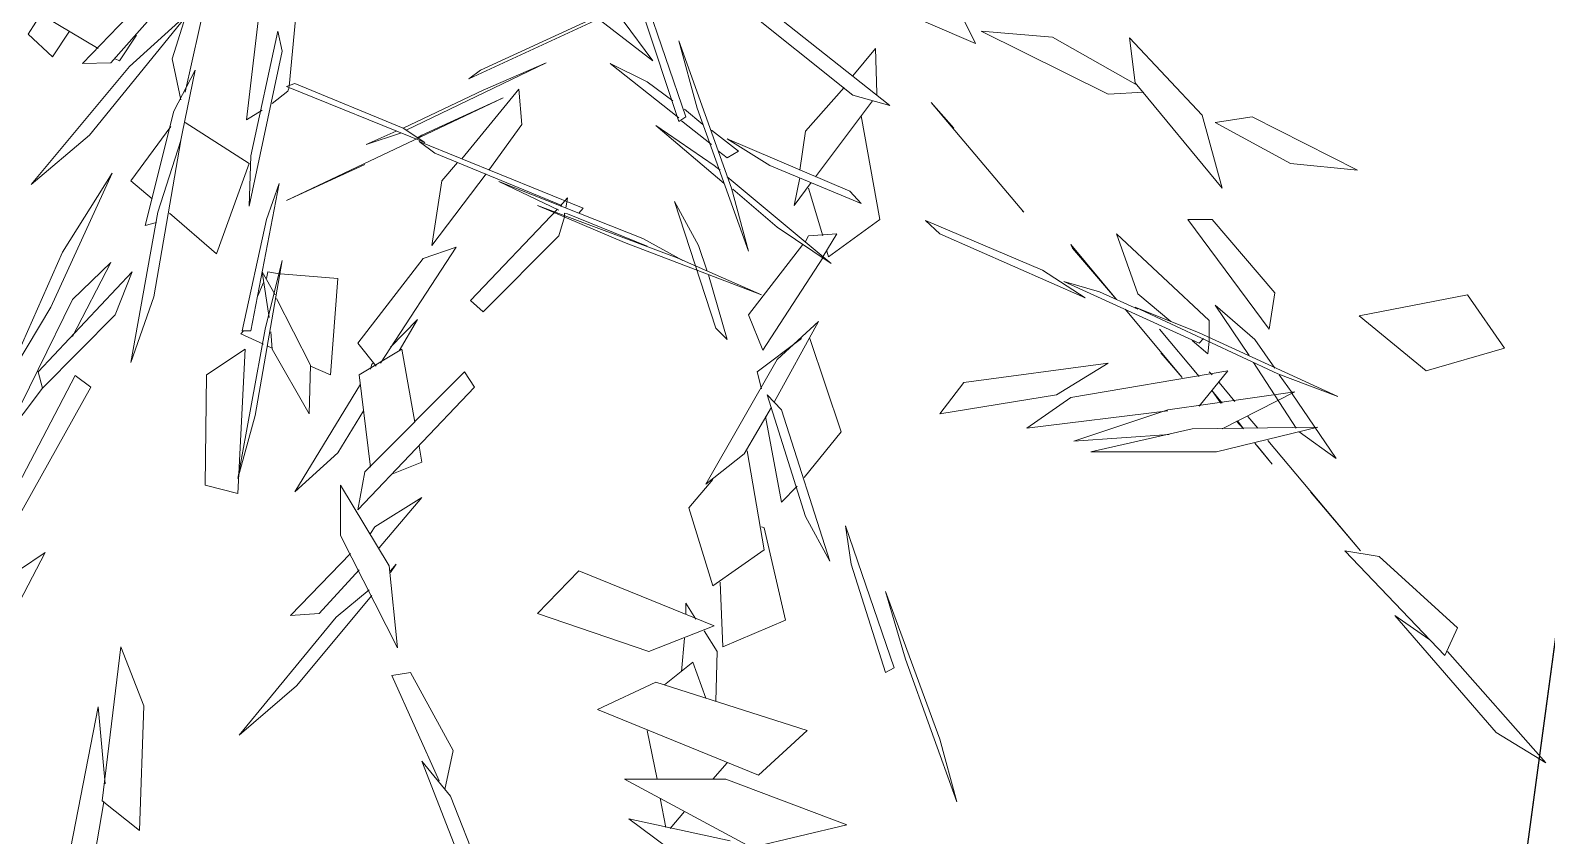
# Model space of a CAD drawing. Header units: metres. Extents: x 42 to 199, y -121 to 268.
# Drawn here: x 131.9913 to 132.4357, y -59.9764 to -59.7405 of the extents above; entities that cross this region are included whole.
import ezdxf

# ---------------------------------------------------------------- set-up
doc = ezdxf.new("R2010")
doc.units = ezdxf.units.M
doc.header["$LTSCALE"] = 0.3
doc.layers.get('0').update_dxf_attribs({"color": 8})
doc.layers.add('A-LANDSCAPE', color=8, linetype='Continuous', lineweight=5)
doc.layers.add('DA HOUSE ARCH LAYOUT', color=8, linetype='Continuous', lineweight=9)
doc.layers.add('A-Site Boundary', color=8, linetype='Continuous')
doc.layers.add('A-Wall-Plst', color=8, linetype='Continuous')

# ---------------------------------------------------------------- blocks, each defined once
blk = doc.blocks.new('zw$195B-flat-1-flat-1-flat-1-flat-1-flat-1-flat-1')
at = {"layer": 'A-Site Boundary', "color": 8, "ltscale": 0.6}
blk.add_lwpolyline([(-3.71863, -0.1311), (-3.22258, 5.55382), (-2.68463, 11.719), (-2.30427, 16.07816), (-1.96574, 19.95794), (1.53785, 19.48424), (4.99749, 19.01648), (8.90805, 18.48775), (12.69693, 17.97548), (16.68945, 17.43567), (21.08645, 16.84118), (25.07617, 16.30175), (27.35989, 15.99298), (29.17305, 15.74783), (31.73609, 15.4013), (31.27308, 10.74373), (30.7198, 5.17804), (30.02746, -1.78642)], dxfattribs=at)
blk = doc.blocks.new('02PTRX29')
at = {"color": 8, "linetype": 'Continuous', "transparency": 33554572}
for p, q in [((-0.07685, -0.33195), (-0.07856, -0.31386)), ((-0.06736, -0.31323), (-0.063, -0.33271)), ((-0.05313, -0.32879), (-0.0668, -0.31336)), ((-0.12524, -0.32854), (-0.10835, -0.31551)), ((-0.12961, -0.336), (-0.12315, -0.31715)), ((-0.07325, -0.31867), (-0.07116, -0.33638)), ((-0.06053, -0.31728), (-0.04934, -0.32892)), ((-0.15522, -0.32069), (-0.16813, -0.32626)), ((-0.04535, -0.31994), (-0.04213, -0.325)), ((-0.13663, -0.32095), (-0.15181, -0.33309)), ((-0.12391, -0.32221), (-0.12866, -0.33663)), ((-0.10228, -0.3298), (-0.11765, -0.32272)), ((-0.06357, -0.32209), (-0.0556, -0.3293)), ((-0.05029, -0.33841), (-0.06357, -0.32209)), ((-0.05142, -0.32689), (-0.04421, -0.32259)), ((-0.18578, -0.33297), (-0.16889, -0.32462)), ((-0.16889, -0.32462), (-0.17837, -0.32538)), ((-0.16813, -0.32626), (-0.16661, -0.3231)), ((-0.14232, -0.3231), (-0.15674, -0.33448)), ((-0.12126, -0.32322), (-0.12524, -0.32854)), ((-0.11803, -0.32297), (-0.10076, -0.33094)), ((-0.0759, -0.32727), (-0.07533, -0.32462)), ((-0.07533, -0.32462), (-0.07173, -0.34119)), ((-0.06281, -0.32335), (-0.06129, -0.32828)), ((-0.04763, -0.32462), (-0.04535, -0.32803)), ((-0.1983, -0.33575), (-0.18862, -0.3255)), ((-0.17837, -0.32538), (-0.18976, -0.33183)), ((-0.18862, -0.3255), (-0.18938, -0.33145)), ((-0.12866, -0.32588), (-0.13568, -0.34549)), ((-0.13112, -0.33486), (-0.12866, -0.32588)), ((-0.05655, -0.32512), (-0.05427, -0.32854)), ((-0.04213, -0.325), (-0.04535, -0.32803)), ((-0.15503, -0.33284), (-0.15484, -0.32689)), ((-0.15484, -0.32689), (-0.15181, -0.33056)), ((-0.10266, -0.33246), (-0.11101, -0.32879)), ((-0.11101, -0.32879), (-0.09241, -0.33777)), ((-0.07154, -0.34789), (-0.0759, -0.32727)), ((-0.06129, -0.32828), (-0.06243, -0.33372)), ((-0.05427, -0.32854), (-0.0537, -0.32828)), ((-0.04934, -0.32892), (-0.05313, -0.32879)), ((-0.12866, -0.33613), (-0.11955, -0.32892)), ((-0.12448, -0.33132), (-0.11955, -0.32892)), ((-0.10076, -0.33094), (-0.10228, -0.3298)), ((-0.06148, -0.33524), (-0.06433, -0.3298)), ((-0.06433, -0.3298), (-0.06224, -0.33992)), ((-0.0556, -0.3293), (-0.04251, -0.34498)), ((-0.18938, -0.33145), (-0.20096, -0.34549)), ((-0.19052, -0.33271), (-0.18578, -0.33297)), ((-0.15067, -0.33208), (-0.14555, -0.3379)), ((-0.12448, -0.33132), (-0.1279, -0.33385)), ((-0.1074, -0.33233), (-0.10778, -0.33701)), ((-0.09981, -0.34157), (-0.1074, -0.33233)), ((-0.09203, -0.33752), (-0.10266, -0.33246)), ((-0.09488, -0.33942), (-0.07647, -0.33195)), ((-0.07761, -0.33157), (-0.09203, -0.33752)), ((-0.07647, -0.33195), (-0.07761, -0.33157)), ((-0.07666, -0.33259), (-0.07685, -0.33208)), ((-0.07458, -0.33423), (-0.07666, -0.33259)), ((-0.16224, -0.3341), (-0.17458, -0.34865)), ((-0.16528, -0.33752), (-0.16224, -0.3341)), ((-0.15674, -0.33448), (-0.15181, -0.33309)), ((-0.15503, -0.33309), (-0.15503, -0.33284)), ((-0.14687, -0.34397), (-0.15446, -0.33385)), ((-0.10532, -0.33347), (-0.07647, -0.34713)), ((-0.0945, -0.33841), (-0.10532, -0.33347)), ((-0.20494, -0.336), (-0.21898, -0.34309)), ((-0.21006, -0.3422), (-0.20001, -0.33676)), ((-0.20001, -0.33676), (-0.20494, -0.336)), ((-0.1983, -0.33575), (-0.20096, -0.34549)), ((-0.15295, -0.33588), (-0.15541, -0.34966)), ((-0.13796, -0.35384), (-0.13112, -0.33486)), ((-0.13302, -0.33967), (-0.12904, -0.33651)), ((-0.13188, -0.33701), (-0.12942, -0.33499)), ((-0.12866, -0.33663), (-0.12961, -0.336)), ((-0.07116, -0.33638), (-0.07325, -0.33512)), ((-0.07154, -0.3422), (-0.063, -0.33676)), ((-0.05769, -0.35042), (-0.06148, -0.33524)), ((-0.14479, -0.34309), (-0.14555, -0.3379)), ((-0.13663, -0.34056), (-0.13302, -0.33777)), ((-0.12562, -0.33714), (-0.13473, -0.34486)), ((-0.12562, -0.33714), (-0.1334, -0.34245)), ((-0.10342, -0.34309), (-0.10778, -0.33701)), ((-0.09203, -0.33752), (-0.09488, -0.33942)), ((-0.09393, -0.33878), (-0.0945, -0.33841)), ((-0.09165, -0.33815), (-0.0871, -0.33967)), ((-0.0871, -0.33967), (-0.09108, -0.3379)), ((-0.0611, -0.33727), (-0.05579, -0.34448)), ((-0.04251, -0.34498), (-0.05029, -0.33841)), ((-0.13511, -0.33891), (-0.15143, -0.34587)), ((-0.1408, -0.34245), (-0.13511, -0.33891)), ((-0.13511, -0.34144), (-0.13663, -0.34056)), ((-0.13511, -0.34144), (-0.13397, -0.34056)), ((-0.09412, -0.33929), (-0.11594, -0.34815)), ((-0.1131, -0.34777), (-0.09621, -0.34081)), ((-0.09621, -0.34081), (-0.09412, -0.33929)), ((-0.06243, -0.33916), (-0.05883, -0.35991)), ((-0.06243, -0.33916), (-0.05939, -0.34865)), ((-0.21898, -0.34309), (-0.21006, -0.3422)), ((-0.15295, -0.34751), (-0.1408, -0.34245)), ((-0.1334, -0.34245), (-0.13416, -0.34309)), ((-0.09924, -0.34207), (-0.09716, -0.34448)), ((-0.07647, -0.34713), (-0.08691, -0.34233)), ((-0.07173, -0.34119), (-0.07154, -0.34789)), ((-0.06718, -0.35422), (-0.07154, -0.3422)), ((-0.13511, -0.34397), (-0.14896, -0.35548)), ((-0.1463, -0.34473), (-0.14403, -0.34777)), ((-0.14403, -0.34777), (-0.14479, -0.3441)), ((-0.12391, -0.35219), (-0.10475, -0.3446)), ((-0.10475, -0.3446), (-0.11272, -0.3484)), ((-0.09583, -0.35308), (-0.10304, -0.34359)), ((-0.09716, -0.34448), (-0.09583, -0.35308)), ((-0.07173, -0.36447), (-0.07552, -0.34486)), ((-0.07552, -0.34486), (-0.07382, -0.34966)), ((-0.05579, -0.34448), (-0.05864, -0.34688)), ((-0.04516, -0.3613), (-0.05332, -0.34347)), ((-0.05332, -0.34347), (-0.04668, -0.35397)), ((-0.15143, -0.34587), (-0.15295, -0.34751)), ((-0.14593, -0.34549), (-0.14782, -0.35182)), ((-0.13587, -0.34562), (-0.14175, -0.35068)), ((-0.13568, -0.34549), (-0.13796, -0.35384)), ((-0.11291, -0.34789), (-0.11386, -0.34675)), ((-0.11367, -0.34815), (-0.11386, -0.34675)), ((-0.17458, -0.34865), (-0.17439, -0.34853)), ((-0.12809, -0.34726), (-0.13359, -0.36409)), ((-0.13131, -0.35308), (-0.12809, -0.34726)), ((-0.12847, -0.35472), (-0.10987, -0.34777)), ((-0.12448, -0.35321), (-0.11386, -0.34891)), ((-0.12145, -0.3527), (-0.10987, -0.34777)), ((-0.11594, -0.34815), (-0.11537, -0.34878)), ((-0.11386, -0.34891), (-0.11348, -0.34878)), ((-0.11348, -0.34916), (-0.11348, -0.34878)), ((-0.11253, -0.34827), (-0.10095, -0.36042)), ((-0.06091, -0.34878), (-0.06718, -0.35422)), ((-0.05939, -0.34865), (-0.05579, -0.36864)), ((-0.20798, -0.35941), (-0.19963, -0.34966)), ((-0.1964, -0.34966), (-0.20722, -0.36421)), ((-0.19963, -0.34966), (-0.1964, -0.34966)), ((-0.17705, -0.35637), (-0.16149, -0.34979)), ((-0.16149, -0.34979), (-0.16338, -0.35156)), ((-0.15541, -0.34966), (-0.14858, -0.3546)), ((-0.14896, -0.35548), (-0.14175, -0.35068)), ((-0.11348, -0.34928), (-0.11348, -0.34916)), ((-0.11272, -0.35182), (-0.11348, -0.34928)), ((-0.07382, -0.34966), (-0.07059, -0.36447)), ((-0.05921, -0.35004), (-0.05769, -0.35042)), ((-0.18691, -0.35156), (-0.19925, -0.36307)), ((-0.18691, -0.35156), (-0.18976, -0.35953)), ((-0.18691, -0.36029), (-0.18084, -0.35295)), ((-0.16338, -0.35156), (-0.18274, -0.36004)), ((-0.18084, -0.35295), (-0.18103, -0.35346)), ((-0.14593, -0.35182), (-0.14972, -0.35156)), ((-0.14972, -0.35156), (-0.14782, -0.3546)), ((-0.14555, -0.35257), (-0.14593, -0.35182)), ((-0.14517, -0.35295), (-0.13796, -0.36232)), ((-0.12145, -0.3527), (-0.13966, -0.35966)), ((-0.12391, -0.35219), (-0.12923, -0.3551)), ((-0.11272, -0.35182), (-0.10266, -0.36194)), ((-0.18103, -0.35346), (-0.18691, -0.36029)), ((-0.14839, -0.35384), (-0.14858, -0.3546)), ((-0.14782, -0.3546), (-0.14782, -0.35472)), ((-0.14782, -0.35472), (-0.13985, -0.367)), ((-0.13966, -0.35966), (-0.12847, -0.35472)), ((-0.13131, -0.35308), (-0.13245, -0.3565)), ((-0.089, -0.36877), (-0.09905, -0.35333)), ((-0.09905, -0.35333), (-0.09469, -0.35485)), ((-0.09469, -0.35485), (-0.08596, -0.36611)), ((-0.04668, -0.35397), (-0.03871, -0.37206)), ((-0.17705, -0.35637), (-0.18274, -0.36004)), ((-0.13511, -0.3656), (-0.13264, -0.357)), ((-0.0833, -0.35751), (-0.07571, -0.35688)), ((-0.0723, -0.37572), (-0.0759, -0.3551)), ((-0.0759, -0.3551), (-0.07363, -0.36421)), ((-0.07571, -0.35688), (-0.07552, -0.35688)), ((-0.07552, -0.35688), (-0.07401, -0.35662)), ((-0.07325, -0.35662), (-0.07496, -0.35966)), ((-0.07325, -0.35662), (-0.0742, -0.36269)), ((-0.07382, -0.35751), (-0.07401, -0.35662)), ((-0.05598, -0.35662), (-0.04346, -0.36991)), ((-0.0537, -0.36232), (-0.05598, -0.35662)), ((-0.04801, -0.36029), (-0.05313, -0.35536)), ((-0.05313, -0.35536), (-0.04801, -0.36522)), ((-0.17989, -0.35789), (-0.19792, -0.36611)), ((-0.18464, -0.35928), (-0.17989, -0.35789)), ((-0.08236, -0.37029), (-0.0833, -0.35751)), ((-0.07344, -0.35801), (-0.07268, -0.35978)), ((-0.23853, -0.36674), (-0.23359, -0.35966)), ((-0.23359, -0.35966), (-0.21917, -0.36244)), ((-0.20722, -0.36421), (-0.20798, -0.35941)), ((-0.20001, -0.36105), (-0.20532, -0.3656)), ((-0.20456, -0.36775), (-0.20001, -0.36105)), ((-0.19412, -0.3632), (-0.18976, -0.35953)), ((-0.18976, -0.36156), (-0.18464, -0.35928)), ((-0.10095, -0.36042), (-0.10266, -0.36194)), ((-0.0797, -0.36902), (-0.07514, -0.36016)), ((-0.05883, -0.35991), (-0.05579, -0.36864)), ((-0.0389, -0.37889), (-0.04801, -0.36029)), ((-0.21917, -0.36244), (-0.22809, -0.36978)), ((-0.20836, -0.37016), (-0.18938, -0.3613)), ((-0.19925, -0.36307), (-0.19925, -0.36535)), ((-0.18938, -0.3613), (-0.19792, -0.36472)), ((-0.19564, -0.37066), (-0.18805, -0.36156)), ((-0.13985, -0.367), (-0.13796, -0.36232)), ((-0.09146, -0.36712), (-0.09393, -0.36295)), ((-0.09393, -0.36295), (-0.09033, -0.36662)), ((-0.04402, -0.37206), (-0.0537, -0.36232)), ((-0.03871, -0.37206), (-0.04516, -0.3613)), ((-0.19792, -0.36472), (-0.21633, -0.37319)), ((-0.19792, -0.37054), (-0.19261, -0.36421)), ((-0.14137, -0.37395), (-0.14725, -0.3632)), ((-0.14725, -0.3632), (-0.14175, -0.36826)), ((-0.13511, -0.3656), (-0.13359, -0.36409)), ((-0.07458, -0.36687), (-0.07439, -0.36459)), ((-0.07363, -0.36421), (-0.07002, -0.38407)), ((-0.0704, -0.36485), (-0.07344, -0.36624)), ((-0.07059, -0.36447), (-0.07173, -0.36447)), ((-0.07078, -0.36447), (-0.0704, -0.36485)), ((-0.22809, -0.36978), (-0.23853, -0.36674)), ((-0.20798, -0.3694), (-0.20532, -0.3656)), ((-0.19925, -0.36535), (-0.19925, -0.36586)), ((-0.19925, -0.36586), (-0.19906, -0.3675)), ((-0.19906, -0.3675), (-0.19697, -0.36573)), ((-0.19792, -0.36611), (-0.19849, -0.36548)), ((-0.14612, -0.36548), (-0.15029, -0.37788)), ((-0.14498, -0.36548), (-0.13909, -0.36991)), ((-0.09355, -0.37661), (-0.09184, -0.36687)), ((-0.09184, -0.36687), (-0.08615, -0.37029)), ((-0.08596, -0.36611), (-0.08843, -0.36915)), ((-0.07458, -0.36687), (-0.07951, -0.37547)), ((-0.07458, -0.36674), (-0.07401, -0.36649)), ((-0.06585, -0.37029), (-0.07097, -0.36687)), ((-0.07097, -0.36687), (-0.07002, -0.3861)), ((-0.20513, -0.36864), (-0.21082, -0.37737)), ((-0.1928, -0.36738), (-0.19564, -0.37066)), ((-0.16661, -0.3713), (-0.18578, -0.36877)), ((-0.18578, -0.36877), (-0.17894, -0.37294)), ((-0.14175, -0.36826), (-0.13226, -0.38483)), ((-0.08786, -0.36889), (-0.08805, -0.36877)), ((-0.08767, -0.36953), (-0.08786, -0.36889)), ((-0.07951, -0.37547), (-0.0797, -0.36902)), ((-0.20836, -0.37016), (-0.21633, -0.37319)), ((-0.21025, -0.37269), (-0.20855, -0.37029)), ((-0.19792, -0.37446), (-0.20171, -0.36978)), ((-0.20171, -0.36978), (-0.18084, -0.37332)), ((-0.19925, -0.36991), (-0.19963, -0.37029)), ((-0.19716, -0.36965), (-0.19792, -0.37054)), ((-0.13909, -0.36991), (-0.13966, -0.37218)), ((-0.10152, -0.37193), (-0.10019, -0.36991)), ((-0.10019, -0.36991), (-0.08691, -0.38319)), ((-0.08615, -0.37029), (-0.08767, -0.38256)), ((-0.0797, -0.36915), (-0.08236, -0.37029)), ((-0.06566, -0.38496), (-0.06585, -0.37029)), ((-0.04839, -0.37041), (-0.05048, -0.37193)), ((-0.03738, -0.39141), (-0.04839, -0.37041)), ((-0.04346, -0.36991), (-0.04402, -0.37206)), ((-0.21614, -0.38142), (-0.21025, -0.37282)), ((-0.21063, -0.37256), (-0.20096, -0.3775)), ((-0.19374, -0.37497), (-0.21063, -0.37256)), ((-0.21025, -0.37282), (-0.21025, -0.37269)), ((-0.20058, -0.3713), (-0.20266, -0.37383)), ((-0.20096, -0.37408), (-0.19963, -0.37244)), ((-0.19963, -0.37244), (-0.20077, -0.37408)), ((-0.17894, -0.37294), (-0.16338, -0.37547)), ((-0.16338, -0.37547), (-0.16661, -0.3713)), ((-0.14555, -0.38913), (-0.14042, -0.37294)), ((-0.14042, -0.37294), (-0.14232, -0.37497)), ((-0.08596, -0.38825), (-0.10152, -0.37193)), ((-0.07761, -0.38585), (-0.08634, -0.37155)), ((-0.05048, -0.37193), (-0.04042, -0.38989)), ((-0.04402, -0.37206), (-0.0389, -0.37889)), ((-0.19374, -0.37497), (-0.18122, -0.37914)), ((-0.17496, -0.37737), (-0.19374, -0.37509)), ((-0.18084, -0.37332), (-0.17496, -0.37737)), ((-0.14232, -0.37497), (-0.14877, -0.39508)), ((-0.13739, -0.38079), (-0.14099, -0.37459)), ((-0.08672, -0.37509), (-0.0833, -0.38066)), ((-0.20437, -0.37585), (-0.2057, -0.37737)), ((-0.20285, -0.37648), (-0.2038, -0.3775)), ((-0.2038, -0.3775), (-0.20304, -0.37648)), ((-0.14023, -0.37585), (-0.14232, -0.38724)), ((-0.0723, -0.37572), (-0.07002, -0.38407)), ((-0.20703, -0.37901), (-0.21936, -0.39369)), ((-0.2112, -0.37788), (-0.21614, -0.38142)), ((-0.21367, -0.37724), (-0.2002, -0.38053)), ((-0.19697, -0.3775), (-0.21367, -0.37724)), ((-0.19697, -0.3775), (-0.1835, -0.38053)), ((-0.18122, -0.37914), (-0.19393, -0.37825)), ((-0.14536, -0.38395), (-0.15029, -0.37788)), ((-0.20532, -0.37939), (-0.2076, -0.38218)), ((-0.20589, -0.38003), (-0.2076, -0.38218)), ((-0.20589, -0.38003), (-0.20532, -0.37939)), ((-0.2002, -0.38053), (-0.1835, -0.38053)), ((-0.13777, -0.38041), (-0.14004, -0.39356)), ((-0.13226, -0.38483), (-0.13739, -0.38079)), ((-0.0945, -0.38192), (-0.09412, -0.37977)), ((-0.0833, -0.38066), (-0.07761, -0.38585)), ((-0.09071, -0.38344), (-0.0945, -0.38192)), ((-0.08691, -0.38319), (-0.08596, -0.38825)), ((-0.14232, -0.38724), (-0.14441, -0.38509)), ((-0.12999, -0.388), (-0.13321, -0.3842)), ((-0.09014, -0.39571), (-0.08368, -0.38496)), ((-0.08368, -0.38496), (-0.08368, -0.39166)), ((-0.07002, -0.3861), (-0.06566, -0.38496)), ((-0.21272, -0.38585), (-0.21936, -0.39369)), ((-0.08824, -0.39053), (-0.0945, -0.3866)), ((-0.08881, -0.39331), (-0.0945, -0.3866)), ((-0.14555, -0.38913), (-0.14877, -0.39508)), ((-0.13321, -0.39837), (-0.12999, -0.388)), ((-0.15086, -0.3904), (-0.15731, -0.40925)), ((-0.15162, -0.39546), (-0.15086, -0.3904)), ((-0.14004, -0.39065), (-0.14289, -0.40292)), ((-0.13966, -0.39053), (-0.14004, -0.39065)), ((-0.08824, -0.39053), (-0.08767, -0.39141)), ((-0.08368, -0.39166), (-0.09127, -0.40659)), ((-0.23227, -0.40394), (-0.22183, -0.39445)), ((-0.21728, -0.39369), (-0.23056, -0.4076)), ((-0.22183, -0.39445), (-0.21728, -0.39369)), ((-0.14004, -0.39356), (-0.13321, -0.39837)), ((-0.08501, -0.39407), (-0.07704, -0.40229)), ((-0.03511, -0.41165), (-0.0444, -0.39394)), ((-0.0444, -0.39394), (-0.04099, -0.39622)), ((-0.15162, -0.39546), (-0.15617, -0.40988)), ((-0.11537, -0.39635), (-0.1334, -0.40368)), ((-0.11537, -0.39635), (-0.10987, -0.40204)), ((-0.09127, -0.40659), (-0.09014, -0.39571)), ((-0.09033, -0.39635), (-0.09108, -0.39546)), ((-0.09033, -0.3966), (-0.09108, -0.39546)), ((-0.08615, -0.39622), (-0.08084, -0.40204)), ((-0.16338, -0.41874), (-0.15617, -0.39913)), ((-0.15617, -0.39913), (-0.15883, -0.40811)), ((-0.13454, -0.40647), (-0.13416, -0.39786)), ((-0.08748, -0.39888), (-0.08311, -0.40254)), ((-0.12961, -0.40065), (-0.13093, -0.4028)), ((-0.12961, -0.40065), (-0.12961, -0.40216)), ((-0.08786, -0.39963), (-0.0778, -0.41165)), ((-0.22392, -0.40229), (-0.23739, -0.41785)), ((-0.22847, -0.40545), (-0.22392, -0.40229)), ((-0.14289, -0.40292), (-0.13454, -0.40647)), ((-0.12467, -0.4071), (-0.10987, -0.40204)), ((-0.08311, -0.40254), (-0.07021, -0.41823)), ((-0.07704, -0.40229), (-0.08084, -0.40204)), ((-0.23056, -0.4076), (-0.23227, -0.40394)), ((-0.13207, -0.40432), (-0.13378, -0.4071)), ((-0.1334, -0.40368), (-0.12467, -0.4071)), ((-0.12942, -0.40533), (-0.12904, -0.40976)), ((-0.23094, -0.4071), (-0.24403, -0.4219)), ((-0.23094, -0.4071), (-0.23094, -0.4071)), ((-0.13378, -0.4071), (-0.13359, -0.41368)), ((-0.05446, -0.40647), (-0.0575, -0.41431)), ((-0.05199, -0.42696), (-0.05446, -0.40647)), ((-0.15883, -0.40811), (-0.16566, -0.42709)), ((-0.15731, -0.40925), (-0.15617, -0.40988)), ((-0.13055, -0.40849), (-0.13226, -0.4133)), ((-0.12676, -0.41153), (-0.13055, -0.40849)), ((-0.14574, -0.4176), (-0.12562, -0.41115)), ((-0.12562, -0.41115), (-0.11784, -0.41482)), ((-0.09868, -0.42026), (-0.09298, -0.40988)), ((-0.09678, -0.4243), (-0.09052, -0.41026)), ((-0.09052, -0.41026), (-0.09298, -0.40988)), ((-0.07021, -0.41823), (-0.0778, -0.41165)), ((-0.11784, -0.41482), (-0.13928, -0.42354)), ((-0.0575, -0.41431), (-0.05693, -0.43088)), ((-0.05142, -0.41444), (-0.05237, -0.42468)), ((-0.04744, -0.43493), (-0.05142, -0.41444)), ((-0.23739, -0.41785), (-0.24403, -0.4219)), ((-0.16566, -0.42709), (-0.16338, -0.41874)), ((-0.13928, -0.42354), (-0.14574, -0.4176)), ((-0.12448, -0.4176), (-0.12581, -0.42405)), ((-0.09868, -0.42026), (-0.09754, -0.42544)), ((-0.13511, -0.4219), (-0.13321, -0.42405)), ((-0.0945, -0.42165), (-0.10152, -0.43974)), ((-0.0945, -0.42165), (-0.0983, -0.42633)), ((-0.15105, -0.43012), (-0.13492, -0.42405)), ((-0.12145, -0.42405), (-0.13834, -0.43316)), ((-0.13492, -0.42405), (-0.12145, -0.42405)), ((-0.12619, -0.42658), (-0.12695, -0.4305)), ((-0.10513, -0.44353), (-0.0983, -0.42633)), ((-0.05693, -0.43088), (-0.05199, -0.42696)), ((-0.05199, -0.42696), (-0.05218, -0.42709)), ((-0.05218, -0.42709), (-0.05067, -0.43607)), ((-0.12202, -0.42936), (-0.13625, -0.43986)), ((-0.13549, -0.43227), (-0.12202, -0.42936)), ((-0.12942, -0.42835), (-0.12752, -0.43063)), ((-0.13834, -0.43316), (-0.15105, -0.43012))]:
    blk.add_line(p, q, dxfattribs=at)
blk = doc.blocks.new('DA HOUSE ARCH LAYOUT')
at = {"layer": 'A-Wall-Plst', "color": 8}
blk.add_lwpolyline([(-9.4697, 12.23523), (-9.4697, 9.79124), (-10.44473, 9.79124), (-10.44473, 9.53124), (-9.2097, 9.53124), (-9.2097, 12.21254), (36.31028, 8.2407), (31.75364, -25.46113), (-18.67067, -20.44846), (-18.654, -20.32709), (-18.83233, -20.3026), (-18.84992, -20.43064), (-20.31373, -20.28512), (-20.30632, -20.2312), (-20.56391, -20.19583), (-20.57263, -20.25938), (-22.7335, -20.04457), (-22.58855, -18.98913), (-22.84613, -18.95375), (-23.02781, -20.2766), (31.97767, -25.74468), (36.60446, 8.47602), (-18.4196, 13.27721), (-18.45503, 13.01925)], close=True, dxfattribs=at)
at = {"layer": 'A-LANDSCAPE', "color": 8, "lineweight": 35, "transparency": 33554457, "xscale": -2.203045860934945, "yscale": 2.203045860934944, "zscale": 2.203045860934944, "rotation": 359.9999999999996}
blk.add_blockref('02PTRX29', (34.75171, 1.6024), dxfattribs=at)
at = {"layer": 'A-Site Boundary', "color": 8, "rotation": 270}
blk.add_blockref('zw$195B-flat-1-flat-1-flat-1-flat-1-flat-1-flat-1', (16.35235, 6.27497), dxfattribs=at)

msp = doc.modelspace()

# ---------------------------------------------------------------- block references
at = {"layer": 'DA HOUSE ARCH LAYOUT'}
msp.add_blockref('DA HOUSE ARCH LAYOUT', (97.14618, -60.62802), dxfattribs=at)

doc.saveas('drawing.dxf')
